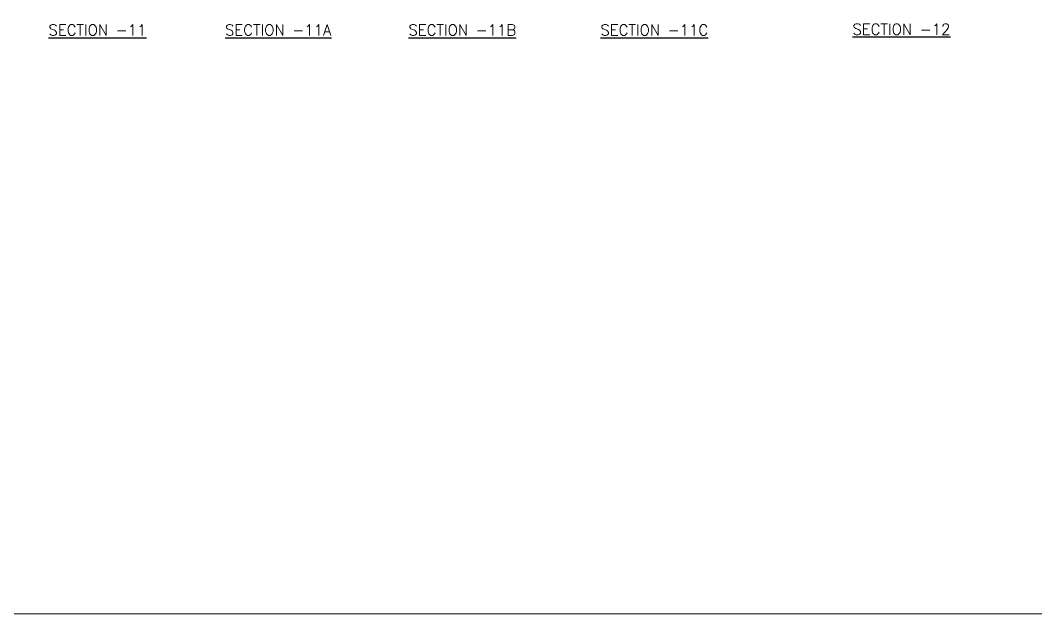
# Model space of a CAD drawing. Header units: millimetres. Extents: x 1123469 to 1752051, y -126924 to 196924.
# Drawn here: x 1589152 to 1614804, y -126924 to -111937 of the extents above; entities that cross this region are included whole.
import ezdxf

# ---------------------------------------------------------------- set-up
doc = ezdxf.new("R2010")
doc.units = ezdxf.units.MM
doc.header["$LTSCALE"] = 500
doc.header["$MEASUREMENT"] = 0
doc.layers.add('S - SUNK', color=251, linetype='Continuous', lineweight=0)
doc.layers.add('S-TEXT', color=3, linetype='Continuous')
doc.styles.add('ROMANT', font='romant__.ttf', dxfattribs={"width": 0.9, "height": 600})

msp = doc.modelspace()

# ---------------------------------------------------------------- linework, layer by layer
at = {"layer": 'S - SUNK', "color": 4, "ltscale": 10}
msp.add_lwpolyline([(1300761.4, 21435.7), (1752050.9, 21435.7), (1752050.9, -126923.8), (1300761.4, -126923.8)], close=True, dxfattribs=at)

# ---------------------------------------------------------------- texts
at = {"layer": 'S-TEXT', "color": 1, "style": 'ROMANT'}
for s, p in [('%%USECTION -11', (1589863.2, -112320.1, -9.7)), ('%%USECTION -11A', (1594324.4, -112320.1, -9.7)), ('%%USECTION -11B', (1598957.9, -112320.1, -9.7)), ('%%USECTION -11C', (1603807.1, -112320.1, -9.7)), ('%%USECTION -12', (1610174.3, -112299.4, -9.7))]:
    msp.add_text(s, height=275, dxfattribs=at).set_placement(p)

doc.saveas('drawing.dxf')
